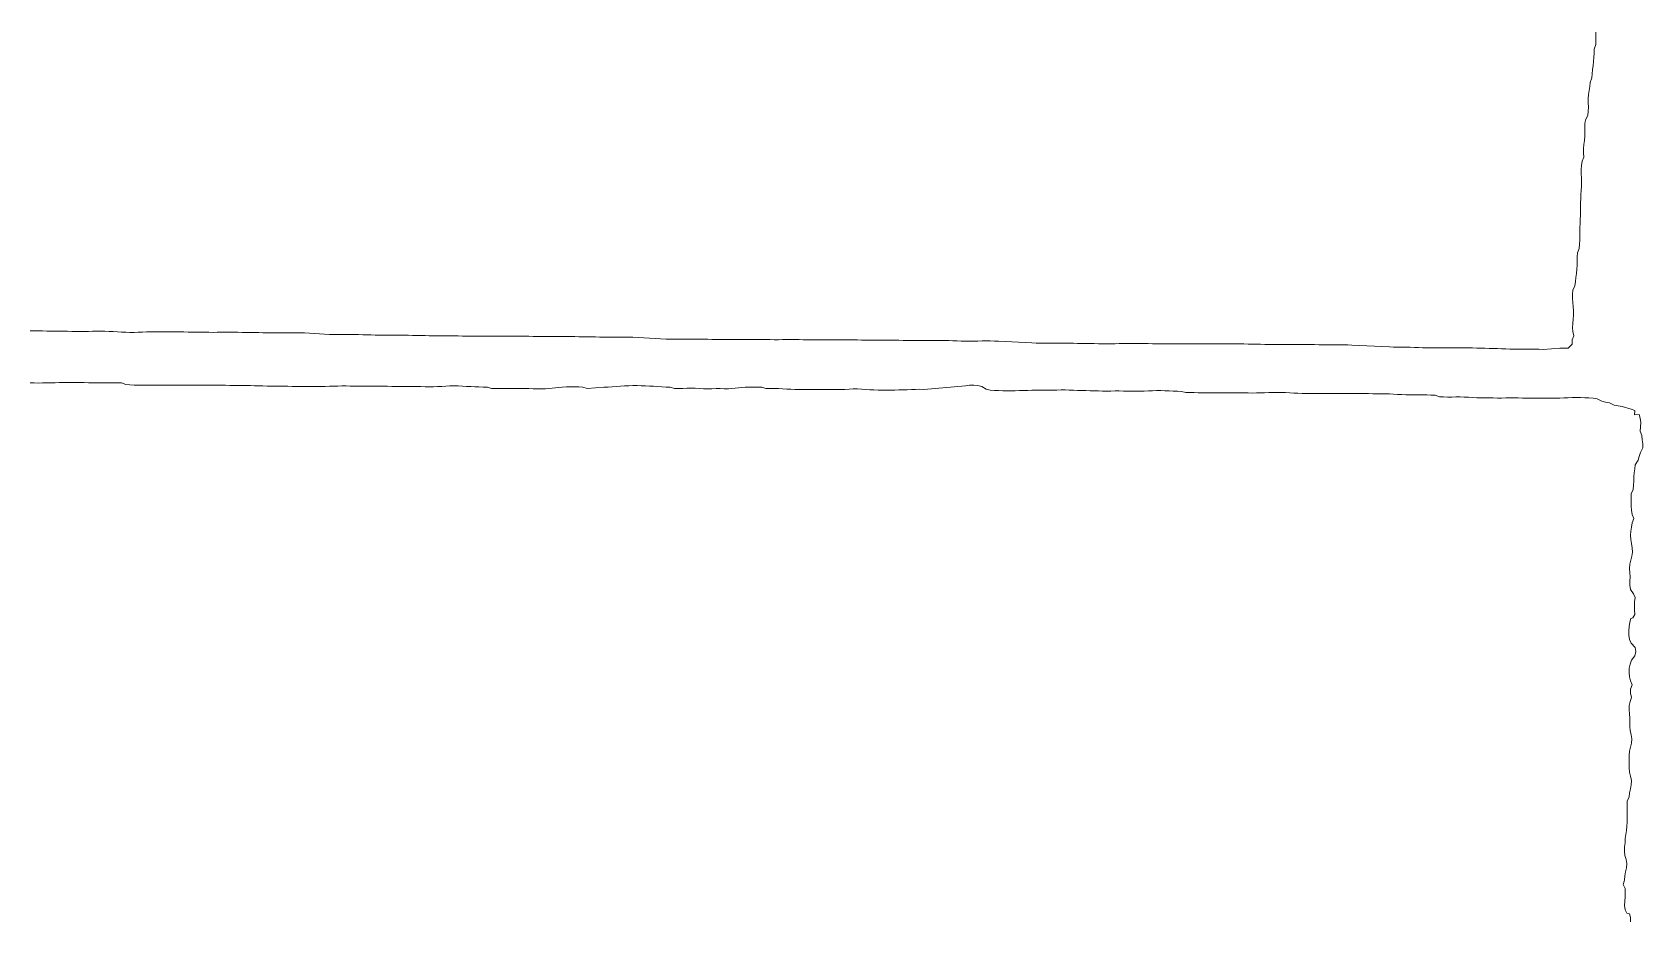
# Model space of a CAD drawing. Extents: x -16 to 11205, y -14909 to 147.
# Drawn here: x 5461.5 to 5849, y -4573 to -4359 of the extents above; entities that cross this region are included whole.
import ezdxf

# ---------------------------------------------------------------- set-up
doc = ezdxf.new("R2010")
doc.units = 0
doc.layers.get('0').update_dxf_attribs({"color": 1, "linetype": 'CONTINUOUS', "lineweight": 15, "true_color": 0xff0000})

msp = doc.modelspace()

# ---------------------------------------------------------------- linework, layer by layer
for p, q in [((5837.66, -4359.96), (5837.66, -4358.96)), ((5837.25, -4363.02), (5837.66, -4361.96)), ((5837.66, -4360.96), (5837.66, -4359.96)), ((5837.66, -4361.96), (5837.66, -4360.96)), ((5837.01, -4367), (5837.13, -4366.02)), ((5837.13, -4366.02), (5837.21, -4365.02)), ((5837.21, -4365.02), (5837.25, -4364.02)), ((5837.25, -4364.02), (5837.25, -4363.02)), ((5836.27, -4371.04), (5836.68, -4369.96)), ((5836.68, -4369.96), (5836.75, -4368.96)), ((5836.75, -4368.96), (5836.86, -4367.98)), ((5836.86, -4367.98), (5837.01, -4367)), ((5835.85, -4374.98), (5835.93, -4373.99)), ((5835.93, -4373.99), (5836.08, -4373.01)), ((5836.08, -4373.01), (5836.21, -4372.03)), ((5836.21, -4372.03), (5836.27, -4371.04)), ((5835.75, -4378.97), (5835.86, -4377.98)), ((5835.85, -4375.99), (5835.85, -4374.98)), ((5835.88, -4376.99), (5835.85, -4375.99)), ((5835.86, -4377.98), (5835.88, -4376.99)), ((5834.99, -4382), (5835.04, -4381.01)), ((5835.02, -4383), (5834.99, -4382)), ((5835.04, -4381.01), (5835.19, -4380.03)), ((5835.19, -4380.03), (5835.75, -4378.97)), ((5834.69, -4386.98), (5834.76, -4385.98)), ((5834.76, -4385.98), (5834.9, -4384.99)), ((5834.9, -4384.99), (5835, -4384)), ((5835, -4384), (5835.02, -4383)), ((5834.36, -4390.02), (5834.76, -4388.99)), ((5834.72, -4387.98), (5834.69, -4386.98)), ((5834.76, -4388.99), (5834.72, -4387.98)), ((5834.15, -4392.01), (5834.24, -4391.02)), ((5834.16, -4393.01), (5834.15, -4392.01)), ((5834.22, -4394.01), (5834.16, -4393.01)), ((5834.24, -4391.02), (5834.36, -4390.02)), ((5834.08, -4398), (5834.13, -4397.01)), ((5834.13, -4397.01), (5834.19, -4396.01)), ((5834.19, -4396.01), (5834.23, -4395.01)), ((5834.23, -4395.01), (5834.22, -4394.01)), ((5833.96, -4401), (5833.99, -4400)), ((5833.96, -4402), (5833.96, -4401)), ((5833.99, -4400), (5834.04, -4399)), ((5834.04, -4399), (5834.08, -4398)), ((5833.82, -4405.99), (5833.86, -4404.99)), ((5833.86, -4404.99), (5833.92, -4404)), ((5833.92, -4404), (5833.96, -4403)), ((5833.96, -4403), (5833.96, -4402)), ((5833.75, -4409.98), (5833.81, -4408.99)), ((5833.81, -4406.99), (5833.82, -4405.99)), ((5833.82, -4407.99), (5833.81, -4406.99)), ((5833.81, -4408.99), (5833.82, -4407.99)), ((5833.19, -4414.01), (5833.2, -4413.01)), ((5833.2, -4413.01), (5833.24, -4412.02)), ((5833.24, -4412.02), (5833.68, -4410.98)), ((5833.68, -4410.98), (5833.75, -4409.98)), ((5832.89, -4417.98), (5833.02, -4417)), ((5833.02, -4417), (5833.12, -4416.01)), ((5833.12, -4416.01), (5833.18, -4415.02)), ((5833.18, -4415.02), (5833.19, -4414.01)), ((5832.14, -4421.01), (5832.61, -4419.95)), ((5832.61, -4419.95), (5832.75, -4418.96)), ((5832.75, -4418.96), (5832.89, -4417.98)), ((5832.08, -4422), (5832.14, -4421.01)), ((5832.08, -4423), (5832.08, -4422)), ((5832.14, -4424), (5832.08, -4423)), ((5832.22, -4424.99), (5832.14, -4424)), ((5832.14, -4429.01), (5832.24, -4428.01)), ((5832.29, -4426), (5832.22, -4424.99)), ((5832.24, -4428.01), (5832.3, -4427.01)), ((5832.3, -4427.01), (5832.29, -4426)), ((5461, -4430.83), (5462, -4430.83)), ((5462, -4430.83), (5463, -4430.82)), ((5463, -4430.82), (5464, -4430.83)), ((5464, -4430.83), (5465, -4430.86)), ((5465, -4430.86), (5466, -4430.89)), ((5466, -4430.89), (5467, -4430.91)), ((5467, -4430.91), (5468, -4430.92)), ((5468, -4430.92), (5469, -4430.92)), ((5469, -4430.92), (5470, -4430.93)), ((5470, -4430.93), (5471, -4430.94)), ((5471, -4430.94), (5472, -4430.95)), ((5472, -4430.95), (5473, -4430.95)), ((5473, -4430.95), (5474, -4430.95)), ((5474, -4430.95), (5475, -4430.94)), ((5475, -4430.94), (5476, -4430.91)), ((5476, -4430.91), (5477, -4430.9)), ((5477, -4430.9), (5478, -4430.9)), ((5478, -4430.9), (5479, -4430.93)), ((5479, -4430.93), (5480, -4430.96)), ((5480, -4430.96), (5481, -4431)), ((5481, -4431), (5482, -4431.05)), ((5482, -4431.05), (5483, -4431.11)), ((5483, -4431.11), (5483.99, -4431.16)), ((5483.99, -4431.16), (5485, -4431.19)), ((5485, -4431.19), (5486, -4431.19)), ((5486, -4431.19), (5487, -4431.15)), ((5487, -4431.15), (5488, -4431.1)), ((5488, -4431.1), (5489, -4431.06)), ((5489, -4431.06), (5490, -4431.03)), ((5490, -4431.03), (5491, -4431.03)), ((5491, -4431.03), (5492, -4431.04)), ((5492, -4431.04), (5493, -4431.04)), ((5493, -4431.04), (5494, -4431.05)), ((5494, -4431.05), (5495, -4431.06)), ((5495, -4431.06), (5496, -4431.06)), ((5496, -4431.06), (5497, -4431.07)), ((5497, -4431.07), (5498, -4431.09)), ((5498, -4431.09), (5499, -4431.11)), ((5499, -4431.11), (5500, -4431.12)), ((5500, -4431.12), (5501, -4431.12)), ((5501, -4431.12), (5502, -4431.13)), ((5502, -4431.13), (5503, -4431.15)), ((5503, -4431.15), (5504, -4431.17)), ((5504, -4431.17), (5505, -4431.18)), ((5505, -4431.18), (5506, -4431.17)), ((5506, -4431.17), (5507, -4431.16)), ((5507, -4431.16), (5508, -4431.15)), ((5508, -4431.15), (5509, -4431.16)), ((5509, -4431.16), (5510, -4431.16)), ((5510, -4431.16), (5511, -4431.16)), ((5511, -4431.16), (5512, -4431.18)), ((5512, -4431.18), (5513, -4431.2)), ((5513, -4431.2), (5514, -4431.22)), ((5514, -4431.22), (5515, -4431.23)), ((5515, -4431.23), (5516, -4431.25)), ((5516, -4431.25), (5517, -4431.26)), ((5517, -4431.26), (5518, -4431.27)), ((5518, -4431.27), (5519, -4431.28)), ((5519, -4431.28), (5520, -4431.29)), ((5520, -4431.29), (5521, -4431.29)), ((5521, -4431.29), (5522, -4431.29)), ((5522, -4431.29), (5523, -4431.29)), ((5523, -4431.29), (5524, -4431.31)), ((5524, -4431.31), (5525, -4431.31)), ((5525, -4431.31), (5526, -4431.32)), ((5526, -4431.32), (5527, -4431.32)), ((5527, -4431.32), (5533, -4431.72)), ((5533, -4431.72), (5534, -4431.71)), ((5534, -4431.71), (5535, -4431.71)), ((5535, -4431.71), (5536, -4431.7)), ((5536, -4431.7), (5537, -4431.7)), ((5537, -4431.7), (5538, -4431.7)), ((5538, -4431.7), (5539, -4431.71)), ((5539, -4431.71), (5540.01, -4431.73)), ((5540.01, -4431.73), (5541.01, -4431.75)), ((5541.01, -4431.75), (5542.01, -4431.78)), ((5542.01, -4431.78), (5543, -4431.8)), ((5543, -4431.8), (5544, -4431.82)), ((5544, -4431.82), (5545, -4431.83)), ((5545, -4431.83), (5546, -4431.85)), ((5546, -4431.85), (5547, -4431.86)), ((5547, -4431.86), (5548, -4431.87)), ((5548, -4431.87), (5549, -4431.87)), ((5549, -4431.87), (5550, -4431.86)), ((5550, -4431.86), (5551, -4431.87)), ((5551, -4431.87), (5552, -4431.88)), ((5552, -4431.88), (5553, -4431.9)), ((5553, -4431.9), (5554, -4431.92)), ((5554, -4431.92), (5555, -4431.94)), ((5555, -4431.94), (5556, -4431.96)), ((5556, -4431.96), (5557, -4431.98)), ((5557, -4431.98), (5558, -4432)), ((5558, -4432), (5559, -4432.02)), ((5559, -4432.02), (5560, -4432.03)), ((5560, -4432.03), (5561, -4432.04)), ((5561, -4432.04), (5562, -4432.05)), ((5562, -4432.05), (5563, -4432.05)), ((5563, -4432.05), (5564, -4432.05)), ((5564, -4432.05), (5565, -4432.06)), ((5565, -4432.06), (5566, -4432.07)), ((5566, -4432.07), (5567, -4432.08)), ((5567, -4432.08), (5568, -4432.08)), ((5568, -4432.08), (5569, -4432.09)), ((5569, -4432.09), (5570, -4432.1)), ((5570, -4432.1), (5571, -4432.1)), ((5571, -4432.1), (5572, -4432.1)), ((5572, -4432.1), (5573, -4432.1)), ((5573, -4432.1), (5574, -4432.1)), ((5574, -4432.1), (5575, -4432.1)), ((5575, -4432.1), (5576, -4432.1)), ((5576, -4432.1), (5577, -4432.09)), ((5577, -4432.09), (5578, -4432.09)), ((5578, -4432.09), (5579, -4432.1)), ((5579, -4432.1), (5580, -4432.12)), ((5580, -4432.12), (5581, -4432.13)), ((5581, -4432.13), (5582, -4432.14)), ((5582, -4432.14), (5583, -4432.15)), ((5583, -4432.15), (5584, -4432.16)), ((5584, -4432.16), (5585, -4432.17)), ((5585, -4432.17), (5586, -4432.18)), ((5586, -4432.18), (5587, -4432.2)), ((5587, -4432.2), (5588, -4432.21)), ((5588, -4432.21), (5589, -4432.21)), ((5589, -4432.21), (5590, -4432.2)), ((5590, -4432.2), (5591, -4432.2)), ((5591, -4432.2), (5592, -4432.21)), ((5592, -4432.21), (5593, -4432.22)), ((5593, -4432.22), (5594, -4432.24)), ((5594, -4432.24), (5595, -4432.26)), ((5595, -4432.26), (5596, -4432.28)), ((5596, -4432.28), (5597, -4432.29)), ((5597, -4432.29), (5598, -4432.3)), ((5598, -4432.3), (5599, -4432.3)), ((5599, -4432.3), (5600, -4432.3)), ((5600, -4432.3), (5601, -4432.3)), ((5601, -4432.3), (5602, -4432.3)), ((5602, -4432.3), (5603, -4432.3)), ((5603, -4432.3), (5604, -4432.31)), ((5604, -4432.31), (5604.99, -4432.31)), ((5604.99, -4432.31), (5605.99, -4432.33)), ((5605.99, -4432.33), (5614, -4432.83)), ((5832, -4433), (5832.37, -4432.03)), ((5832.09, -4430), (5832.14, -4429.01)), ((5832.16, -4431), (5832.09, -4430)), ((5832.37, -4432.03), (5832.16, -4431)), ((5614, -4432.83), (5615, -4432.84)), ((5615, -4432.84), (5616, -4432.84)), ((5616, -4432.84), (5617, -4432.84)), ((5617, -4432.84), (5618, -4432.83)), ((5618, -4432.83), (5619, -4432.82)), ((5619, -4432.82), (5620, -4432.82)), ((5620, -4432.82), (5621, -4432.83)), ((5621, -4432.83), (5622, -4432.83)), ((5622, -4432.83), (5623, -4432.84)), ((5623, -4432.84), (5624, -4432.85)), ((5624, -4432.85), (5625, -4432.86)), ((5625, -4432.86), (5626, -4432.88)), ((5626, -4432.88), (5627, -4432.88)), ((5627, -4432.88), (5628, -4432.88)), ((5628, -4432.88), (5629, -4432.88)), ((5629, -4432.88), (5630, -4432.87)), ((5630, -4432.87), (5631, -4432.87)), ((5631, -4432.87), (5632, -4432.86)), ((5632, -4432.86), (5633, -4432.86)), ((5633, -4432.86), (5634, -4432.86)), ((5634, -4432.86), (5635, -4432.87)), ((5635, -4432.87), (5636, -4432.87)), ((5636, -4432.87), (5637, -4432.89)), ((5637, -4432.89), (5638, -4432.91)), ((5638, -4432.91), (5639, -4432.93)), ((5639, -4432.93), (5640, -4432.94)), ((5640, -4432.94), (5641, -4432.94)), ((5641, -4432.94), (5642, -4432.93)), ((5642, -4432.93), (5643, -4432.93)), ((5643, -4432.93), (5644, -4432.92)), ((5644, -4432.92), (5645, -4432.93)), ((5645, -4432.93), (5646, -4432.93)), ((5646, -4432.93), (5647, -4432.95)), ((5647, -4432.95), (5648, -4432.98)), ((5648, -4432.98), (5649, -4433)), ((5649, -4433), (5650, -4433.01)), ((5650, -4433.01), (5651, -4433.01)), ((5651, -4433.01), (5652, -4433)), ((5652, -4433), (5653, -4432.99)), ((5653, -4432.99), (5654, -4432.99)), ((5654, -4432.99), (5655, -4432.98)), ((5655, -4432.98), (5656, -4432.98)), ((5656, -4432.98), (5657, -4432.99)), ((5657, -4432.99), (5658, -4432.99)), ((5658, -4432.99), (5659, -4433)), ((5659, -4433), (5660, -4433.01)), ((5660, -4433.01), (5661, -4433.02)), ((5661, -4433.02), (5662, -4433.03)), ((5662, -4433.03), (5663, -4433.04)), ((5663, -4433.04), (5664, -4433.04)), ((5664, -4433.04), (5665, -4433.04)), ((5665, -4433.04), (5666, -4433.04)), ((5666, -4433.04), (5667, -4433.04)), ((5667, -4433.04), (5668, -4433.05)), ((5668, -4433.05), (5669, -4433.05)), ((5669, -4433.05), (5670, -4433.07)), ((5670, -4433.07), (5671, -4433.1)), ((5671, -4433.1), (5672, -4433.14)), ((5672, -4433.14), (5673, -4433.16)), ((5673, -4433.16), (5674, -4433.16)), ((5674, -4433.16), (5675, -4433.14)), ((5675, -4433.14), (5676, -4433.13)), ((5676, -4433.13), (5677, -4433.13)), ((5677, -4433.13), (5678, -4433.13)), ((5678, -4433.13), (5679, -4433.12)), ((5679, -4433.12), (5680, -4433.11)), ((5680, -4433.11), (5681, -4433.12)), ((5681, -4433.12), (5682, -4433.15)), ((5682, -4433.15), (5682.99, -4433.19)), ((5682.99, -4433.19), (5683.99, -4433.23)), ((5683.99, -4433.23), (5684.99, -4433.26)), ((5684.99, -4433.26), (5686, -4433.28)), ((5686, -4433.28), (5687, -4433.29)), ((5687, -4433.29), (5688, -4433.28)), ((5688, -4433.28), (5689, -4433.26)), ((5689, -4433.26), (5690, -4433.24)), ((5690, -4433.24), (5691, -4433.23)), ((5691, -4433.23), (5691.99, -4433.24)), ((5691.99, -4433.24), (5692.99, -4433.27)), ((5692.99, -4433.27), (5693.99, -4433.32)), ((5693.99, -4433.32), (5702, -4433.74)), ((5702, -4433.74), (5703, -4433.75)), ((5703, -4433.75), (5704, -4433.76)), ((5704, -4433.76), (5705, -4433.77)), ((5705, -4433.77), (5706, -4433.78)), ((5706, -4433.78), (5707, -4433.77)), ((5707, -4433.77), (5708, -4433.77)), ((5708, -4433.77), (5709, -4433.76)), ((5709, -4433.76), (5710, -4433.77)), ((5710, -4433.77), (5711, -4433.79)), ((5711, -4433.79), (5712, -4433.82)), ((5712, -4433.82), (5713, -4433.85)), ((5713, -4433.85), (5714, -4433.87)), ((5714, -4433.87), (5715, -4433.88)), ((5715, -4433.88), (5716, -4433.89)), ((5716, -4433.89), (5717, -4433.9)), ((5717, -4433.9), (5718, -4433.91)), ((5718, -4433.91), (5719, -4433.93)), ((5719, -4433.93), (5720, -4433.94)), ((5720, -4433.94), (5721, -4433.94)), ((5721, -4433.94), (5722, -4433.92)), ((5722, -4433.92), (5723, -4433.89)), ((5723, -4433.89), (5724, -4433.86)), ((5724, -4433.86), (5725, -4433.85)), ((5725, -4433.85), (5726, -4433.84)), ((5726, -4433.84), (5727, -4433.84)), ((5727, -4433.84), (5728, -4433.85)), ((5728, -4433.85), (5729, -4433.87)), ((5729, -4433.87), (5730, -4433.89)), ((5730, -4433.89), (5731, -4433.91)), ((5731, -4433.91), (5732, -4433.93)), ((5732, -4433.93), (5733, -4433.94)), ((5733, -4433.94), (5734, -4433.95)), ((5734, -4433.95), (5735, -4433.96)), ((5735, -4433.96), (5736, -4433.96)), ((5736, -4433.96), (5737, -4433.96)), ((5737, -4433.96), (5738, -4433.96)), ((5738, -4433.96), (5739, -4433.94)), ((5739, -4433.94), (5740, -4433.94)), ((5740, -4433.94), (5741, -4433.94)), ((5741, -4433.94), (5742, -4433.95)), ((5742, -4433.95), (5743, -4433.96)), ((5743, -4433.96), (5744, -4433.97)), ((5744, -4433.97), (5745, -4433.97)), ((5745, -4433.97), (5746, -4433.97)), ((5746, -4433.97), (5747, -4433.98)), ((5747, -4433.98), (5748, -4433.97)), ((5748, -4433.97), (5749, -4433.97)), ((5749, -4433.97), (5750, -4433.96)), ((5750, -4433.96), (5751, -4433.95)), ((5751, -4433.95), (5752, -4433.96)), ((5752, -4433.96), (5753, -4433.97)), ((5753, -4433.97), (5754, -4433.99)), ((5754, -4433.99), (5755, -4434.02)), ((5755, -4434.02), (5756, -4434.04)), ((5756, -4434.04), (5757, -4434.06)), ((5757, -4434.06), (5758, -4434.08)), ((5758, -4434.08), (5759, -4434.09)), ((5759, -4434.09), (5760, -4434.09)), ((5760, -4434.09), (5761, -4434.1)), ((5761, -4434.1), (5762, -4434.09)), ((5762, -4434.09), (5763, -4434.09)), ((5763, -4434.09), (5764, -4434.08)), ((5764, -4434.08), (5765, -4434.07)), ((5765, -4434.07), (5766, -4434.07)), ((5766, -4434.07), (5767, -4434.08)), ((5767, -4434.08), (5768, -4434.09)), ((5768, -4434.09), (5769, -4434.11)), ((5769, -4434.11), (5770, -4434.13)), ((5770, -4434.13), (5771, -4434.17)), ((5771, -4434.17), (5771.99, -4434.2)), ((5771.99, -4434.2), (5773, -4434.21)), ((5773, -4434.21), (5774, -4434.22)), ((5774, -4434.22), (5775, -4434.21)), ((5775, -4434.21), (5776, -4434.2)), ((5776, -4434.2), (5777, -4434.2)), ((5777, -4434.2), (5777.99, -4434.2)), ((5777.99, -4434.2), (5778.99, -4434.23)), ((5778.99, -4434.23), (5788, -4434.69)), ((5788, -4434.69), (5789, -4434.72)), ((5789, -4434.72), (5790, -4434.72)), ((5790, -4434.72), (5791, -4434.72)), ((5791, -4434.72), (5792.01, -4434.73)), ((5792.01, -4434.73), (5793.01, -4434.76)), ((5793.01, -4434.76), (5794.01, -4434.8)), ((5794.01, -4434.8), (5795.01, -4434.84)), ((5795.01, -4434.84), (5796, -4434.87)), ((5796, -4434.87), (5797, -4434.9)), ((5797, -4434.9), (5798, -4434.92)), ((5798, -4434.92), (5799, -4434.94)), ((5799, -4434.94), (5800, -4434.94)), ((5800, -4434.94), (5801, -4434.94)), ((5801, -4434.94), (5802, -4434.92)), ((5802, -4434.92), (5803, -4434.91)), ((5803, -4434.91), (5804, -4434.91)), ((5804, -4434.91), (5805, -4434.91)), ((5805, -4434.91), (5806, -4434.92)), ((5806, -4434.92), (5807, -4434.93)), ((5807, -4434.93), (5808, -4434.94)), ((5808, -4434.94), (5809, -4434.98)), ((5809, -4434.98), (5810, -4435)), ((5810, -4435), (5811, -4435.02)), ((5811, -4435.02), (5812, -4435.04)), ((5812, -4435.04), (5813, -4435.06)), ((5813, -4435.06), (5814, -4435.1)), ((5814, -4435.1), (5814.99, -4435.14)), ((5814.99, -4435.14), (5815.99, -4435.18)), ((5815.99, -4435.18), (5816.99, -4435.21)), ((5816.99, -4435.21), (5818, -4435.23)), ((5818, -4435.23), (5819, -4435.25)), ((5819, -4435.25), (5820, -4435.25)), ((5820, -4435.25), (5821, -4435.25)), ((5821, -4435.25), (5822, -4435.24)), ((5822, -4435.24), (5823, -4435.25)), ((5823, -4435.25), (5823.99, -4435.26)), ((5823.99, -4435.26), (5824.99, -4435.3)), ((5824.99, -4435.3), (5829, -4435)), ((5829, -4435), (5830, -4435)), ((5830, -4435), (5831, -4435)), ((5831, -4435), (5832, -4434)), ((5832, -4434), (5832, -4433)), ((5461.99, -4443.36), (5460.99, -4443.34)), ((5463, -4443.37), (5461.99, -4443.36)), ((5464, -4443.36), (5463, -4443.37)), ((5465.01, -4443.35), (5464, -4443.36)), ((5466.01, -4443.33), (5465.01, -4443.35)), ((5467.01, -4443.31), (5466.01, -4443.33)), ((5468.01, -4443.27), (5467.01, -4443.31)), ((5469, -4443.25), (5468.01, -4443.27)), ((5470, -4443.24), (5469, -4443.25)), ((5471, -4443.24), (5470, -4443.24)), ((5472, -4443.25), (5471, -4443.24)), ((5473, -4443.25), (5472, -4443.25)), ((5474, -4443.26), (5473, -4443.25)), ((5475, -4443.29), (5474, -4443.26)), ((5476, -4443.31), (5475, -4443.29)), ((5477, -4443.33), (5476, -4443.31)), ((5478, -4443.33), (5477, -4443.33)), ((5479, -4443.32), (5478, -4443.33)), ((5480, -4443.3), (5479, -4443.32)), ((5480.99, -4443.29), (5480, -4443.3)), ((5481.99, -4443.3), (5480.99, -4443.29)), ((5482.98, -4443.35), (5481.99, -4443.3)), ((5484.02, -4443.7), (5482.98, -4443.35)), ((5485.02, -4443.79), (5484.02, -4443.7)), ((5486.01, -4443.85), (5485.02, -4443.79)), ((5487, -4443.89), (5486.01, -4443.85)), ((5488, -4443.9), (5487, -4443.89)), ((5489, -4443.91), (5488, -4443.9)), ((5490, -4443.91), (5489, -4443.91)), ((5491, -4443.92), (5490, -4443.91)), ((5492, -4443.92), (5491, -4443.92)), ((5493, -4443.91), (5492, -4443.92)), ((5494, -4443.9), (5493, -4443.91)), ((5495, -4443.9), (5494, -4443.9)), ((5496, -4443.89), (5495, -4443.9)), ((5497, -4443.89), (5496, -4443.89)), ((5498, -4443.88), (5497, -4443.89)), ((5499, -4443.88), (5498, -4443.88)), ((5500, -4443.89), (5499, -4443.88)), ((5501, -4443.89), (5500, -4443.89)), ((5502, -4443.9), (5501, -4443.89)), ((5503, -4443.91), (5502, -4443.9)), ((5504, -4443.92), (5503, -4443.91)), ((5505, -4443.92), (5504, -4443.92)), ((5506, -4443.92), (5505, -4443.92)), ((5507, -4443.92), (5506, -4443.92)), ((5508, -4443.92), (5507, -4443.92)), ((5509, -4443.93), (5508, -4443.92)), ((5510, -4443.94), (5509, -4443.93)), ((5511, -4443.95), (5510, -4443.94)), ((5512, -4443.95), (5511, -4443.95)), ((5513, -4443.96), (5512, -4443.95)), ((5514, -4443.98), (5513, -4443.96)), ((5515, -4444.01), (5514, -4443.98)), ((5516, -4444.05), (5515, -4444.01)), ((5517, -4444.07), (5516, -4444.05)), ((5518, -4444.09), (5517, -4444.07)), ((5519, -4444.1), (5518, -4444.09)), ((5520, -4444.11), (5519, -4444.1)), ((5521, -4444.12), (5520, -4444.11)), ((5522, -4444.14), (5521, -4444.12)), ((5523, -4444.16), (5522, -4444.14)), ((5524, -4444.18), (5523, -4444.16)), ((5525, -4444.19), (5524, -4444.18)), ((5526, -4444.2), (5525, -4444.19)), ((5527, -4444.21), (5526, -4444.2)), ((5528, -4444.22), (5527, -4444.21)), ((5529, -4444.21), (5528, -4444.22)), ((5530, -4444.2), (5529, -4444.21)), ((5531, -4444.19), (5530, -4444.2)), ((5532, -4444.17), (5531, -4444.19)), ((5533, -4444.16), (5532, -4444.17)), ((5534, -4444.14), (5533, -4444.16)), ((5535, -4444.1), (5534, -4444.14)), ((5536, -4444.08), (5535, -4444.1)), ((5537, -4444.08), (5536, -4444.08)), ((5538, -4444.1), (5537, -4444.08)), ((5539, -4444.13), (5538, -4444.1)), ((5540, -4444.15), (5539, -4444.13)), ((5541, -4444.16), (5540, -4444.15)), ((5542, -4444.15), (5541, -4444.16)), ((5543, -4444.13), (5542, -4444.15)), ((5544, -4444.11), (5543, -4444.13)), ((5545, -4444.1), (5544, -4444.11)), ((5546, -4444.12), (5545, -4444.1)), ((5547, -4444.15), (5546, -4444.12)), ((5548, -4444.17), (5547, -4444.15)), ((5549, -4444.17), (5548, -4444.17)), ((5550, -4444.18), (5549, -4444.17)), ((5551, -4444.19), (5550, -4444.18)), ((5552, -4444.2), (5551, -4444.19)), ((5553, -4444.21), (5552, -4444.2)), ((5554, -4444.22), (5553, -4444.21)), ((5555, -4444.24), (5554, -4444.22)), ((5559.01, -4444.22), (5558.01, -4444.26)), ((5560.01, -4444.17), (5559.01, -4444.22)), ((5561, -4444.12), (5560.01, -4444.17)), ((5562, -4444.08), (5561, -4444.12)), ((5563, -4444.05), (5562, -4444.08)), ((5564, -4444.06), (5563, -4444.05)), ((5565, -4444.11), (5564, -4444.06)), ((5565.99, -4444.17), (5565, -4444.11)), ((5566.99, -4444.22), (5565.99, -4444.17)), ((5567.98, -4444.27), (5566.99, -4444.22)), ((5602.01, -4444.18), (5601.02, -4444.25)), ((5603.01, -4444.11), (5602.01, -4444.18)), ((5604, -4444.06), (5603.01, -4444.11)), ((5605, -4444.02), (5604, -4444.06)), ((5606, -4443.99), (5605, -4444.02)), ((5607, -4443.99), (5606, -4443.99)), ((5608, -4444.01), (5607, -4443.99)), ((5609, -4444.06), (5608, -4444.01)), ((5609.99, -4444.11), (5609, -4444.06)), ((5610.99, -4444.16), (5609.99, -4444.11)), ((5611.99, -4444.21), (5610.99, -4444.16)), ((5612.98, -4444.27), (5611.99, -4444.21)), ((5686, -4444.03), (5676, -4444.89)), ((5687, -4443.91), (5686, -4444.03)), ((5688.01, -4443.88), (5687, -4443.91)), ((5689, -4444), (5688.01, -4443.88)), ((5689.95, -4444.24), (5689, -4444)), ((5556, -4444.27), (5555, -4444.24)), ((5557, -4444.28), (5556, -4444.27)), ((5558.01, -4444.26), (5557, -4444.28)), ((5568.98, -4444.32), (5567.98, -4444.27)), ((5569.98, -4444.36), (5568.98, -4444.32)), ((5570.99, -4444.4), (5569.98, -4444.36)), ((5572.01, -4444.7), (5570.99, -4444.4)), ((5573, -4444.71), (5572.01, -4444.7)), ((5574, -4444.72), (5573, -4444.71)), ((5575, -4444.72), (5574, -4444.72)), ((5576, -4444.71), (5575, -4444.72)), ((5577, -4444.69), (5576, -4444.71)), ((5578, -4444.68), (5577, -4444.69)), ((5579, -4444.68), (5578, -4444.68)), ((5580, -4444.69), (5579, -4444.68)), ((5581, -4444.72), (5580, -4444.69)), ((5582, -4444.73), (5581, -4444.72)), ((5583, -4444.74), (5582, -4444.73)), ((5584, -4444.75), (5583, -4444.74)), ((5585, -4444.75), (5584, -4444.75)), ((5589.02, -4444.37), (5585, -4444.75)), ((5590.01, -4444.31), (5589.02, -4444.37)), ((5591, -4444.27), (5590.01, -4444.31)), ((5592, -4444.26), (5591, -4444.27)), ((5592.99, -4444.3), (5592, -4444.26)), ((5593.99, -4444.37), (5592.99, -4444.3)), ((5595.01, -4444.72), (5593.99, -4444.37)), ((5599.02, -4444.4), (5595.01, -4444.72)), ((5600.02, -4444.33), (5599.02, -4444.4)), ((5601.02, -4444.25), (5600.02, -4444.33)), ((5613.98, -4444.33), (5612.98, -4444.27)), ((5614.98, -4444.38), (5613.98, -4444.33)), ((5616.01, -4444.71), (5614.98, -4444.38)), ((5617, -4444.71), (5616.01, -4444.71)), ((5618, -4444.68), (5617, -4444.71)), ((5619, -4444.64), (5618, -4444.68)), ((5620, -4444.62), (5619, -4444.64)), ((5621.01, -4444.64), (5620, -4444.62)), ((5622.01, -4444.7), (5621.01, -4444.64)), ((5623.01, -4444.74), (5622.01, -4444.7)), ((5624, -4444.75), (5623.01, -4444.74)), ((5625, -4444.73), (5624, -4444.75)), ((5626, -4444.72), (5625, -4444.73)), ((5627, -4444.72), (5626, -4444.72)), ((5628, -4444.74), (5627, -4444.72)), ((5629, -4444.76), (5628, -4444.74)), ((5633, -4444.33), (5629, -4444.76)), ((5634, -4444.33), (5633, -4444.33)), ((5635, -4444.35), (5634, -4444.33)), ((5636, -4444.36), (5635, -4444.35)), ((5637, -4444.36), (5636, -4444.36)), ((5638, -4444.66), (5637, -4444.36)), ((5639.01, -4444.67), (5638, -4444.66)), ((5640.01, -4444.69), (5639.01, -4444.67)), ((5641.01, -4444.72), (5640.01, -4444.69)), ((5642.01, -4444.76), (5641.01, -4444.72)), ((5643.01, -4444.81), (5642.01, -4444.76)), ((5644.01, -4444.86), (5643.01, -4444.81)), ((5645, -4444.89), (5644.01, -4444.86)), ((5646, -4444.91), (5645, -4444.89)), ((5647, -4444.92), (5646, -4444.91)), ((5648, -4444.92), (5647, -4444.92)), ((5649, -4444.93), (5648, -4444.92)), ((5650, -4444.92), (5649, -4444.93)), ((5651, -4444.92), (5650, -4444.92)), ((5652, -4444.92), (5651, -4444.92)), ((5653, -4444.92), (5652, -4444.92)), ((5654, -4444.92), (5653, -4444.92)), ((5655, -4444.93), (5654, -4444.92)), ((5656, -4444.93), (5655, -4444.93)), ((5657, -4444.89), (5656, -4444.93)), ((5658, -4444.82), (5657, -4444.89)), ((5659, -4444.76), (5658, -4444.82)), ((5660, -4444.75), (5659, -4444.76)), ((5661.01, -4444.81), (5660, -4444.75)), ((5662.01, -4444.91), (5661.01, -4444.81)), ((5663, -4444.98), (5662.01, -4444.91)), ((5664, -4445.03), (5663, -4444.98)), ((5665, -4445.06), (5664, -4445.03)), ((5666, -4445.08), (5665, -4445.06)), ((5667, -4445.09), (5666, -4445.08)), ((5668, -4445.08), (5667, -4445.09)), ((5669, -4445.06), (5668, -4445.08)), ((5670, -4445.04), (5669, -4445.06)), ((5671, -4445.02), (5670, -4445.04)), ((5672, -4444.98), (5671, -4445.02)), ((5673, -4444.93), (5672, -4444.98)), ((5674, -4444.89), (5673, -4444.93)), ((5675, -4444.88), (5674, -4444.89)), ((5676, -4444.89), (5675, -4444.88)), ((5691.03, -4444.87), (5689.95, -4444.24)), ((5691.99, -4445.06), (5691.03, -4444.87)), ((5692.98, -4445.15), (5691.99, -4445.06)), ((5693.99, -4445.19), (5692.98, -4445.15)), ((5694.99, -4445.21), (5693.99, -4445.19)), ((5695.99, -4445.23), (5694.99, -4445.21)), ((5697, -4445.24), (5695.99, -4445.23)), ((5698, -4445.22), (5697, -4445.24)), ((5699, -4445.19), (5698, -4445.22)), ((5700, -4445.17), (5699, -4445.19)), ((5701, -4445.14), (5700, -4445.17)), ((5702, -4445.11), (5701, -4445.14)), ((5703, -4445.08), (5702, -4445.11)), ((5704, -4445.05), (5703, -4445.08)), ((5705, -4445.05), (5704, -4445.05)), ((5706, -4445.06), (5705, -4445.05)), ((5707, -4445.06), (5706, -4445.06)), ((5708, -4445.05), (5707, -4445.06)), ((5709, -4445.04), (5708, -4445.05)), ((5710, -4445.04), (5709, -4445.04)), ((5711, -4445.07), (5710, -4445.04)), ((5712, -4445.1), (5711, -4445.07)), ((5712.99, -4445.14), (5712, -4445.1)), ((5713.99, -4445.17), (5712.99, -4445.14)), ((5714.99, -4445.19), (5713.99, -4445.17)), ((5715.99, -4445.21), (5714.99, -4445.19)), ((5716.99, -4445.23), (5715.99, -4445.21)), ((5717.99, -4445.26), (5716.99, -4445.23)), ((5719, -4445.29), (5717.99, -4445.26)), ((5720, -4445.3), (5719, -4445.29)), ((5721, -4445.29), (5720, -4445.3)), ((5722, -4445.28), (5721, -4445.29)), ((5723, -4445.27), (5722, -4445.28)), ((5724, -4445.29), (5723, -4445.27)), ((5724.99, -4445.33), (5724, -4445.29)), ((5726, -4445.36), (5724.99, -4445.33)), ((5727, -4445.37), (5726, -4445.36)), ((5728.01, -4445.36), (5727, -4445.37)), ((5729.01, -4445.32), (5728.01, -4445.36)), ((5730.01, -4445.27), (5729.01, -4445.32)), ((5731, -4445.22), (5730.01, -4445.27)), ((5732, -4445.2), (5731, -4445.22)), ((5733, -4445.19), (5732, -4445.2)), ((5733.99, -4445.22), (5733, -4445.19)), ((5734.99, -4445.26), (5733.99, -4445.22)), ((5735.99, -4445.31), (5734.99, -4445.26)), ((5736.99, -4445.36), (5735.99, -4445.31)), ((5737.99, -4445.39), (5736.99, -4445.36)), ((5739.01, -4445.68), (5737.99, -4445.39)), ((5740, -4445.69), (5739.01, -4445.68)), ((5741, -4445.69), (5740, -4445.69)), ((5742, -4445.7), (5741, -4445.69)), ((5743, -4445.7), (5742, -4445.7)), ((5744, -4445.72), (5743, -4445.7)), ((5745, -4445.73), (5744, -4445.72)), ((5746, -4445.74), (5745, -4445.73)), ((5747, -4445.74), (5746, -4445.74)), ((5748, -4445.74), (5747, -4445.74)), ((5749, -4445.75), (5748, -4445.74)), ((5750, -4445.75), (5749, -4445.75)), ((5751, -4445.75), (5750, -4445.75)), ((5752, -4445.74), (5751, -4445.75)), ((5753, -4445.75), (5752, -4445.74)), ((5754, -4445.77), (5753, -4445.75)), ((5755, -4445.78), (5754, -4445.77)), ((5756, -4445.77), (5755, -4445.78)), ((5756.99, -4445.75), (5756, -4445.77)), ((5757.99, -4445.72), (5756.99, -4445.75)), ((5758.99, -4445.69), (5757.99, -4445.72)), ((5760, -4445.67), (5758.99, -4445.69)), ((5761, -4445.65), (5760, -4445.67)), ((5762.01, -4445.65), (5761, -4445.65)), ((5763.01, -4445.68), (5762.01, -4445.65)), ((5764.01, -4445.73), (5763.01, -4445.68)), ((5765.01, -4445.79), (5764.01, -4445.73)), ((5766.01, -4445.85), (5765.01, -4445.79)), ((5767, -4445.89), (5766.01, -4445.85)), ((5768, -4445.9), (5767, -4445.89)), ((5769, -4445.91), (5768, -4445.9)), ((5770, -4445.91), (5769, -4445.91)), ((5771, -4445.91), (5770, -4445.91)), ((5772, -4445.91), (5771, -4445.91)), ((5773, -4445.91), (5772, -4445.91)), ((5774, -4445.9), (5773, -4445.91)), ((5775, -4445.89), (5774, -4445.9)), ((5776, -4445.88), (5775, -4445.89)), ((5777, -4445.88), (5776, -4445.88)), ((5778, -4445.88), (5777, -4445.88)), ((5779, -4445.89), (5778, -4445.88)), ((5780, -4445.9), (5779, -4445.89)), ((5781, -4445.9), (5780, -4445.9)), ((5782, -4445.91), (5781, -4445.9)), ((5783, -4445.93), (5782, -4445.91)), ((5784, -4445.94), (5783, -4445.93)), ((5785, -4445.95), (5784, -4445.94)), ((5786, -4445.96), (5785, -4445.95)), ((5787, -4445.98), (5786, -4445.96)), ((5788, -4446.01), (5787, -4445.98)), ((5789, -4446.05), (5788, -4446.01)), ((5789.99, -4446.1), (5789, -4446.05)), ((5790.99, -4446.15), (5789.99, -4446.1)), ((5791.99, -4446.2), (5790.99, -4446.15)), ((5792.99, -4446.23), (5791.99, -4446.2)), ((5793.99, -4446.25), (5792.99, -4446.23)), ((5794.99, -4446.25), (5793.99, -4446.25)), ((5795.99, -4446.23), (5794.99, -4446.25)), ((5796.99, -4446.23), (5795.99, -4446.23)), ((5797.99, -4446.26), (5796.99, -4446.23)), ((5798.98, -4446.32), (5797.99, -4446.26)), ((5800.02, -4446.68), (5798.98, -4446.32)), ((5801.01, -4446.73), (5800.02, -4446.68)), ((5802.01, -4446.75), (5801.01, -4446.73)), ((5803, -4446.74), (5802.01, -4446.75)), ((5804.01, -4446.72), (5803, -4446.74)), ((5805.01, -4446.72), (5804.01, -4446.72)), ((5806.01, -4446.75), (5805.01, -4446.72)), ((5807.01, -4446.8), (5806.01, -4446.75)), ((5808.01, -4446.86), (5807.01, -4446.8)), ((5809, -4446.9), (5808.01, -4446.86)), ((5810, -4446.93), (5809, -4446.9)), ((5811, -4446.94), (5810, -4446.93)), ((5812, -4446.96), (5811, -4446.94)), ((5813, -4446.97), (5812, -4446.96)), ((5814, -4446.98), (5813, -4446.97)), ((5815, -4446.98), (5814, -4446.98)), ((5816, -4446.97), (5815, -4446.98)), ((5817, -4446.96), (5816, -4446.97)), ((5818, -4446.96), (5817, -4446.96)), ((5819, -4446.96), (5818, -4446.96)), ((5820, -4446.98), (5819, -4446.96)), ((5821, -4447), (5820, -4446.98)), ((5822, -4447.02), (5821, -4447)), ((5823, -4447.03), (5822, -4447.02)), ((5824, -4447.03), (5823, -4447.03)), ((5825, -4447.03), (5824, -4447.03)), ((5826, -4447.02), (5825, -4447.03)), ((5827, -4447.02), (5826, -4447.02)), ((5828, -4447.01), (5827, -4447.02)), ((5829, -4446.99), (5828, -4447.01)), ((5830, -4446.95), (5829, -4446.99)), ((5831, -4446.91), (5830, -4446.95)), ((5832, -4446.87), (5831, -4446.91)), ((5833, -4446.86), (5832, -4446.87)), ((5834.01, -4446.87), (5833, -4446.86)), ((5835.01, -4446.91), (5834.01, -4446.87)), ((5836, -4446.96), (5835.01, -4446.91)), ((5836.99, -4447.04), (5836, -4446.96)), ((5837.96, -4447.18), (5836.99, -4447.04)), ((5839.07, -4447.74), (5837.96, -4447.18)), ((5840.02, -4447.95), (5839.07, -4447.74)), ((5840.96, -4448.14), (5840.02, -4447.95)), ((5842.09, -4448.71), (5840.96, -4448.14)), ((5843.04, -4448.86), (5842.09, -4448.71)), ((5844, -4448.99), (5843.04, -4448.86)), ((5846.19, -4449.69), (5844, -4448.99)), ((5847.03, -4449.96), (5846.19, -4449.69)), ((5847, -4451), (5847.03, -4449.96)), ((5848.07, -4450.95), (5847, -4451)), ((5848.36, -4451.83), (5848.07, -4450.95)), ((5848.47, -4452.86), (5848.36, -4451.83)), ((5848.35, -4454.96), (5848.42, -4453.93)), ((5848.71, -4456.02), (5848.35, -4454.96)), ((5848.42, -4453.93), (5848.47, -4452.86)), ((5848.42, -4460.1), (5848.96, -4459)), ((5848.81, -4457.01), (5848.71, -4456.02)), ((5848.94, -4458), (5848.81, -4457.01)), ((5848.96, -4459), (5848.94, -4458)), ((5847.01, -4464), (5847.15, -4463.04)), ((5847.15, -4463.04), (5847.81, -4461.94)), ((5847.81, -4461.94), (5848.11, -4461.03)), ((5848.11, -4461.03), (5848.42, -4460.1)), ((5846.71, -4467.97), (5846.77, -4466.97)), ((5846.77, -4466.97), (5846.83, -4465.98)), ((5846.83, -4465.98), (5846.91, -4464.98)), ((5846.91, -4464.98), (5847.01, -4464)), ((5846.13, -4471), (5846.19, -4470.01)), ((5846.13, -4472), (5846.13, -4471)), ((5846.19, -4470.01), (5846.65, -4468.97)), ((5846.65, -4468.97), (5846.71, -4467.97)), ((5846.18, -4472.99), (5846.13, -4472)), ((5846.28, -4473.98), (5846.18, -4472.99)), ((5846.39, -4474.99), (5846.28, -4473.98)), ((5846.8, -4476), (5846.39, -4474.99)), ((5846.03, -4480), (5846.11, -4479.01)), ((5846.11, -4479.01), (5846.24, -4478.02)), ((5846.24, -4478.02), (5846.38, -4477.02)), ((5846.38, -4477.02), (5846.8, -4476)), ((5846.06, -4481), (5846.03, -4480)), ((5846.22, -4481.99), (5846.06, -4481)), ((5846.42, -4482.99), (5846.22, -4481.99)), ((5845.84, -4486.98), (5846.06, -4486.01)), ((5846.06, -4486.01), (5846.33, -4485.04)), ((5846.33, -4485.04), (5846.48, -4484.03)), ((5846.48, -4484.03), (5846.42, -4482.99)), ((5845.78, -4487.99), (5845.84, -4486.98)), ((5845.83, -4489), (5845.78, -4487.99)), ((5845.89, -4490.01), (5845.83, -4489)), ((5845.88, -4491.01), (5845.89, -4490.01)), ((5845.88, -4492.02), (5845.88, -4491.01)), ((5845.98, -4493.01), (5845.88, -4492.02)), ((5846.73, -4494.09), (5845.98, -4493.01)), ((5847.11, -4494.97), (5846.73, -4494.09)), ((5847, -4496), (5847.11, -4494.97)), ((5847, -4497), (5847, -4496)), ((5847, -4498), (5847, -4497)), ((5847.07, -4499.03), (5847, -4498)), ((5845.62, -4502.99), (5845.69, -4501.95)), ((5845.69, -4501.95), (5845.81, -4500.94)), ((5845.81, -4500.94), (5846.07, -4500.03)), ((5846.07, -4500.03), (5846.6, -4499.85)), ((5846.6, -4499.85), (5847.07, -4499.03)), ((5845.6, -4504.05), (5845.62, -4502.99)), ((5845.77, -4505.05), (5845.6, -4504.05)), ((5846.17, -4505.96), (5845.77, -4505.05)), ((5847.15, -4506.98), (5846.17, -4505.96)), ((5845.92, -4510.98), (5846.23, -4510.05)), ((5846.23, -4510.05), (5847.04, -4509.01)), ((5847.04, -4509.01), (5847.27, -4508)), ((5847.27, -4508), (5847.15, -4506.98)), ((5845.65, -4513.01), (5845.72, -4511.97)), ((5845.76, -4514.03), (5845.65, -4513.01)), ((5845.72, -4511.97), (5845.92, -4510.98)), ((5846.03, -4514.99), (5845.76, -4514.03)), ((5846, -4517), (5846.37, -4515.95)), ((5846, -4518), (5846, -4517)), ((5846.37, -4515.95), (5846.03, -4514.99)), ((5845.69, -4521.98), (5845.7, -4520.96)), ((5845.7, -4520.96), (5845.91, -4519.98)), ((5845.91, -4519.98), (5846.25, -4519.04)), ((5846.25, -4519.04), (5846, -4518)), ((5845.79, -4523), (5845.69, -4521.98)), ((5845.87, -4524), (5845.79, -4523)), ((5845.86, -4526.01), (5845.88, -4525.01)), ((5845.88, -4525.01), (5845.87, -4524)), ((5845.95, -4527), (5845.86, -4526.01)), ((5846.15, -4527.99), (5845.95, -4527)), ((5846.3, -4529), (5846.15, -4527.99)), ((5846.24, -4530.02), (5846.3, -4529)), ((5845.66, -4532.97), (5845.76, -4531.97)), ((5845.66, -4533.99), (5845.66, -4532.97)), ((5845.76, -4531.97), (5846, -4531)), ((5846, -4531), (5846.24, -4530.02)), ((5845.65, -4535.01), (5845.66, -4533.99)), ((5845.66, -4536.03), (5845.65, -4535.01)), ((5845.8, -4537.02), (5845.66, -4536.03)), ((5846.04, -4538), (5845.8, -4537.02)), ((5845.79, -4541.97), (5846.01, -4541)), ((5846.01, -4541), (5846.2, -4540.01)), ((5846.22, -4538.99), (5846.04, -4538)), ((5846.2, -4540.01), (5846.22, -4538.99)), ((5845.18, -4544.01), (5845.65, -4542.96)), ((5845.21, -4545.01), (5845.18, -4544.01)), ((5845.65, -4542.96), (5845.79, -4541.97)), ((5845.24, -4546.01), (5845.21, -4545.01)), ((5845.22, -4549.02), (5845.23, -4548.01)), ((5845.23, -4548.01), (5845.24, -4547.01)), ((5845.24, -4547.01), (5845.24, -4546.01)), ((5844.76, -4552.97), (5844.86, -4551.98)), ((5844.86, -4551.98), (5845.01, -4551)), ((5845.01, -4551), (5845.15, -4550.02)), ((5845.15, -4550.02), (5845.22, -4549.02)), ((5844.55, -4556.02), (5844.6, -4554.99)), ((5844.67, -4557.03), (5844.55, -4556.02)), ((5844.6, -4554.99), (5844.69, -4553.97)), ((5844.69, -4553.97), (5844.76, -4552.97)), ((5844.93, -4558.01), (5844.67, -4557.03)), ((5844.84, -4560.98), (5845.08, -4560)), ((5845.12, -4559), (5844.93, -4558.01)), ((5845.08, -4560), (5845.12, -4559)), ((5844.21, -4564), (5844.54, -4562.98)), ((5844.71, -4565.01), (5844.21, -4564)), ((5844.54, -4562.98), (5844.61, -4561.96)), ((5844.61, -4561.96), (5844.84, -4560.98)), ((5844.55, -4569.11), (5844.61, -4568.05)), ((5844.61, -4568.05), (5844.71, -4567.02)), ((5844.73, -4566.01), (5844.71, -4565.01)), ((5844.71, -4567.02), (5844.73, -4566.01)), ((5844.7, -4570.12), (5844.55, -4569.11)), ((5845.13, -4570.94), (5844.7, -4570.12)), ((5845.79, -4571.11), (5845.13, -4570.94)), ((5846, -4572), (5845.79, -4571.11)), ((5846, -4573), (5846, -4572))]:
    msp.add_line(p, q)

doc.saveas('drawing.dxf')
